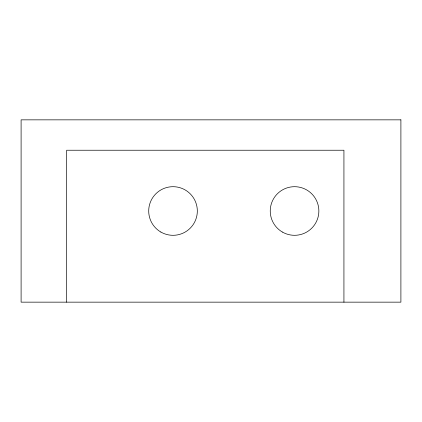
<?xml version="1.0" encoding="UTF-8"?>
<svg xmlns="http://www.w3.org/2000/svg" width="422" height="422" viewBox="0 0 422 422"><rect width="100%" height="100%" fill="white"/><g stroke="black" fill="none" stroke-linecap="round" stroke-linejoin="round"><path stroke-width="0.63" d="M343.93 302.152L343.93 150.232L66.676 150.232L66.676 302.152M400.9 119.848L21.1 119.848L21.1 302.152L400.9 302.152L400.9 119.848M282.402 232.053A24.307 24.307 0 0 0 318.863 211A24.307 24.307 0 0 0 282.402 189.947A24.307 24.307 0 0 0 282.402 232.053M160.866 232.053A24.307 24.307 0 0 0 197.327 211A24.307 24.307 0 0 0 160.866 189.947A24.307 24.307 0 0 0 160.866 232.053"/></g></svg>
